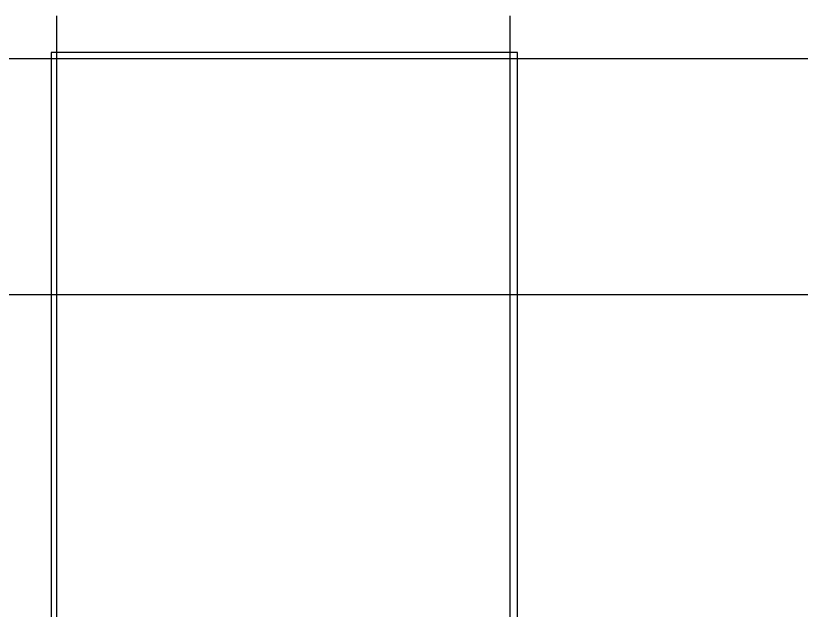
# Model space of a CAD drawing. Header units: millimetres. Extents: x -129048 to 476301, y -5853 to 215316.
# Drawn here: x 233454 to 255117, y 28302 to 44685 of the extents above; entities that cross this region are included whole.
import ezdxf

# ---------------------------------------------------------------- set-up
doc = ezdxf.new("R2010")
doc.units = ezdxf.units.MM
doc.linetypes.add('ADSK_Линия сетки', pattern=[25, 20, -2.5, 0, -2.5])

msp = doc.modelspace()

# ---------------------------------------------------------------- linework, layer by layer
at = {"linetype": 'ADSK_Линия сетки', "lineweight": 25}
for p, q in [((234587.16465, -2825.79407), (234587.16465, 44684.78674)), ((247087.16465, -2825.79407), (247087.16465, 44684.78674)), ((204891.02955, 43506.78828), (273118.97256, 43506.78828)), ((204891.02955, 37006.78828), (273118.97256, 37006.78828))]:
    msp.add_line(p, q, dxfattribs=at)
at = {"color": 251, "lineweight": 25, "true_color": 0x636466}
msp.add_lwpolyline([(227282.49042, 21068.63165), (227278.57231, 13720.1816), (230264.82808, 13716.63165), (230264.82808, 13206.63165), (228402.41782, 13206.63165), (228402.41782, 11328.12025), (251770.02309, 11328.12025), (251770.02309, 13716.63165), (254719.15905, 13716.63165), (254706.9581, 21084.05859), (247294.27031, 21084.05859), (247294.27031, 43675.12698), (234433.08966, 43675.12698), (234433.08966, 21068.63165), (227282.49042, 21068.63165)], dxfattribs=at)

doc.saveas('drawing.dxf')
